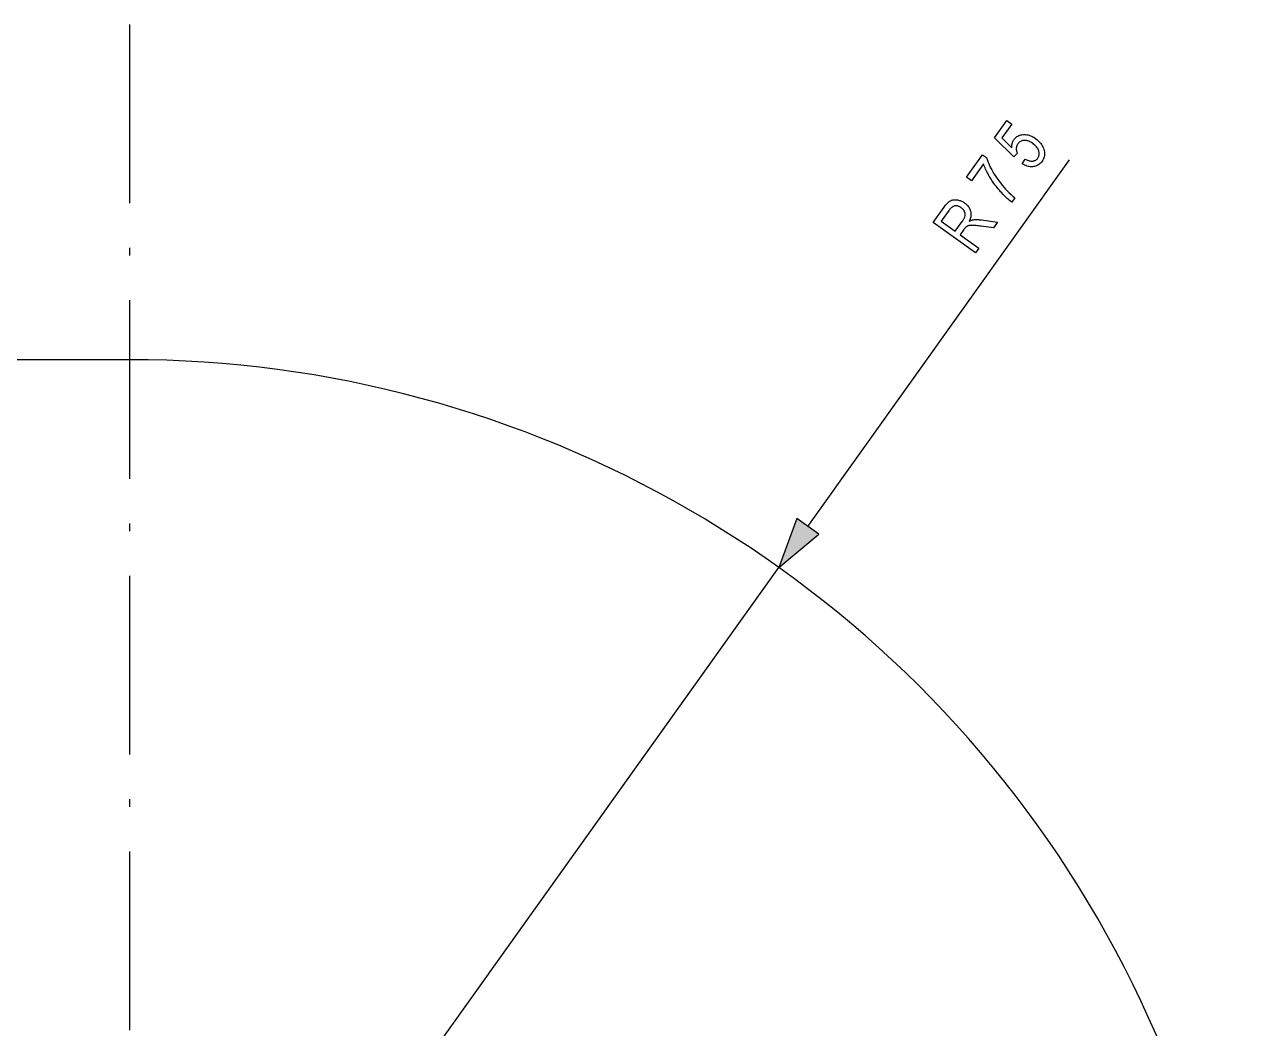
# Model space of a CAD drawing. Extents: x 3 to 298, y 8 to 204.
# Drawn here: x 153.9 to 236, y 135.1 to 202.5 of the extents above; entities that cross this region are included whole.
import ezdxf

# ---------------------------------------------------------------- set-up
doc = ezdxf.new("R2010")
doc.units = 0
doc.linetypes.add('DASHDOT', pattern=[18.5, 12, -3, 0.5, -3])
doc.layers.get('0').update_dxf_attribs({"linetype": 'CONTINUOUS'})

msp = doc.modelspace()

# ---------------------------------------------------------------- linework, layer by layer
at = {"color": 7, "linetype": 'DASHDOT'}
msp.add_line((161, 202.5), (161, 7.5), dxfattribs=at)
at = {"color": 7}
for p, q in [((206.510498, 168.81485), (224.059814, 193.422516)), ((161, 105), (204.547516, 166.062378))]:
    msp.add_line(p, q, dxfattribs=at)
at = {"color": 7, "ltscale": 0.25}
msp.add_line((161, 180), (151, 180), dxfattribs=at)
at = {"color": 7}
for points in [[(220.890015, 193.140137), (221.073776, 193.463608), (221.132431, 193.43367), (221.189575, 193.407471), (221.245193, 193.38504), (221.299286, 193.366348), (221.351883, 193.35141), (221.402939, 193.340225), (221.452484, 193.332794), (221.500519, 193.329102), (221.547028, 193.329178), (221.592026, 193.333008), (221.635223, 193.340042), (221.6763, 193.349777), (221.715302, 193.362213), (221.752213, 193.37735), (221.787018, 193.395172), (221.819733, 193.415695), (221.850357, 193.438904), (221.878876, 193.464828), (221.905304, 193.493439), (221.929642, 193.52475), (221.956482, 193.566345), (221.97876, 193.609482), (221.996475, 193.654175), (222.009644, 193.700409), (222.01825, 193.748199), (222.022308, 193.797531), (222.02182, 193.848419), (222.016754, 193.900848), (222.007141, 193.954819), (221.992981, 194.010345), (221.974121, 194.066132), (221.950394, 194.120941), (221.921829, 194.174744), (221.888428, 194.227539), (221.850159, 194.279343), (221.807053, 194.330139), (221.759094, 194.379944), (221.706299, 194.428741), (221.648651, 194.476532), (221.586151, 194.523346), (221.525467, 194.564453), (221.465485, 194.600769), (221.406204, 194.632263), (221.347626, 194.658966), (221.289764, 194.680832), (221.23259, 194.697891), (221.176132, 194.710144), (221.120361, 194.71759), (221.065308, 194.720215), (221.010956, 194.718018), (220.958099, 194.711502), (220.907593, 194.701126), (220.85939, 194.68689), (220.813507, 194.668808), (220.769958, 194.646866), (220.728729, 194.621063), (220.689835, 194.5914), (220.653244, 194.557892), (220.618988, 194.520538), (220.587051, 194.479309), (220.569321, 194.452911), (220.553284, 194.425797), (220.53894, 194.39798), (220.526306, 194.369446), (220.51535, 194.34021), (220.506088, 194.310257), (220.49852, 194.279602), (220.492645, 194.24823), (220.488464, 194.216156), (220.485977, 194.18338), (220.485245, 194.150299), (220.486343, 194.117371), (220.489273, 194.084564), (220.494019, 194.051895), (220.500595, 194.019363), (220.509003, 193.986969), (220.519226, 193.954712), (220.531281, 193.922577), (220.545166, 193.890579), (220.560867, 193.858719), (220.325424, 193.619019), (219.023956, 194.890289), (219.851532, 196.05072), (220.185852, 195.812286), (219.521851, 194.881226), (220.197601, 194.208694), (220.193466, 194.27478), (220.193268, 194.338806), (220.197006, 194.400803), (220.204681, 194.460754), (220.216309, 194.518646), (220.231857, 194.574493), (220.251343, 194.628311), (220.27478, 194.680084), (220.302139, 194.729797), (220.333435, 194.777466), (220.377258, 194.833618), (220.424973, 194.884674), (220.476593, 194.930634), (220.532104, 194.971497), (220.591522, 195.007248), (220.654831, 195.037903), (220.722046, 195.063477), (220.793167, 195.083939), (220.868195, 195.099304), (220.947113, 195.109589), (221.028168, 195.113892), (221.109619, 195.111389), (221.191452, 195.102066), (221.273682, 195.085938), (221.356293, 195.062988), (221.439301, 195.033203), (221.52269, 194.996628), (221.606476, 194.953217), (221.690628, 194.903015), (221.775192, 194.845978), (221.856033, 194.785065), (221.931396, 194.721497), (222.001266, 194.655319), (222.065659, 194.586517), (222.124573, 194.515076), (222.178009, 194.44101), (222.225952, 194.364288), (222.268417, 194.284973), (222.305405, 194.203003), (222.336914, 194.118423), (222.361618, 194.033157), (222.37825, 193.949188), (222.386795, 193.866486), (222.387238, 193.785065), (222.379608, 193.704926), (222.363876, 193.626068), (222.340073, 193.548492), (222.308167, 193.472198), (222.268173, 193.397202), (222.220093, 193.323471), (222.175415, 193.265274), (222.127853, 193.211975), (222.077423, 193.163559), (222.024109, 193.120041), (221.967926, 193.081421), (221.908875, 193.047684), (221.846954, 193.018845), (221.78215, 192.994904), (221.714478, 192.975861), (221.643921, 192.9617), (221.571594, 192.952942), (221.498596, 192.950104), (221.424911, 192.953156), (221.35054, 192.962143), (221.275482, 192.97702), (221.199753, 192.997833), (221.123337, 193.024536), (221.046234, 193.057159), (220.968475, 193.095703)], [(217.472992, 192.008316), (217.136719, 192.248138), (218.21521, 193.760391), (218.487335, 193.566315), (218.530197, 193.434937), (218.579529, 193.301422), (218.635315, 193.165741), (218.697586, 193.027893), (218.766327, 192.887909), (218.841522, 192.745789), (218.923203, 192.601501), (219.011353, 192.455048), (219.105988, 192.306458), (219.207062, 192.155731), (219.31282, 192.006165), (219.421432, 191.86116), (219.532883, 191.720673), (219.647202, 191.584732), (219.764359, 191.453308), (219.884384, 191.326447), (220.007248, 191.204102), (220.132965, 191.086273), (220.261536, 190.973007), (220.392975, 190.864258), (220.182251, 190.568817), (220.111099, 190.622864), (220.039032, 190.680634), (219.966034, 190.742142), (219.892136, 190.807373), (219.817322, 190.876358), (219.741577, 190.949066), (219.664917, 191.025513), (219.587357, 191.105682), (219.508881, 191.189575), (219.429474, 191.277222), (219.350647, 191.367203), (219.273849, 191.45816), (219.199097, 191.55011), (219.126404, 191.643021), (219.05574, 191.736908), (218.987122, 191.831787), (218.920563, 191.927628), (218.856049, 192.024445), (218.793564, 192.122238), (218.733124, 192.221008), (218.675201, 192.319641), (218.62027, 192.417023), (218.568314, 192.513184), (218.519348, 192.608063), (218.473343, 192.701721), (218.430328, 192.794128), (218.390305, 192.885269), (218.353256, 192.975189), (218.319183, 193.063843), (218.288101, 193.151245)], [(217.760712, 187.173309), (214.911133, 189.205536), (215.649994, 190.241562), (215.695877, 190.304214), (215.740936, 190.362335), (215.785156, 190.415894), (215.828537, 190.464935), (215.871094, 190.509445), (215.912811, 190.549408), (215.953705, 190.584824), (215.993774, 190.615707), (216.03299, 190.642059), (216.071396, 190.663864), (216.110046, 190.682098), (216.150009, 190.697708), (216.191315, 190.710693), (216.233948, 190.721069), (216.277893, 190.728821), (216.323181, 190.733948), (216.369812, 190.736481), (216.417755, 190.736374), (216.467026, 190.733643), (216.517624, 190.728302), (216.568771, 190.720245), (216.61969, 190.709351), (216.670395, 190.695633), (216.720856, 190.679077), (216.771088, 190.659698), (216.821106, 190.637497), (216.87088, 190.612457), (216.920441, 190.584595), (216.969772, 190.553909), (217.01886, 190.520386), (217.080978, 190.473557), (217.138245, 190.42511), (217.190659, 190.375046), (217.23822, 190.323364), (217.280945, 190.270081), (217.318817, 190.215164), (217.351837, 190.15863), (217.38002, 190.100494), (217.403351, 190.040741), (217.421829, 189.979355), (217.435349, 189.916687), (217.443771, 189.853043), (217.447098, 189.788422), (217.445343, 189.722839), (217.438477, 189.656281), (217.426544, 189.588745), (217.4095, 189.520248), (217.38736, 189.450775), (217.360138, 189.38031), (217.327835, 189.308899), (217.361526, 189.323212), (217.394379, 189.336273), (217.426392, 189.348053), (217.45755, 189.358551), (217.487854, 189.367798), (217.517319, 189.375748), (217.545929, 189.382446), (217.573685, 189.387848), (217.600601, 189.391998), (217.626678, 189.394882), (217.679138, 189.39859), (217.731888, 189.401123), (217.784897, 189.402466), (217.838165, 189.402634), (217.891708, 189.401596), (217.945526, 189.399384), (217.999603, 189.395966), (218.053955, 189.391388), (218.108551, 189.38559), (218.163437, 189.378632), (219.230118, 189.233704), (218.952866, 188.844955), (218.138214, 188.956757), (218.045746, 188.969482), (217.959091, 188.980743), (217.87825, 188.99054), (217.803207, 188.99884), (217.733978, 189.005676), (217.670563, 189.011047), (217.612961, 189.014923), (217.561157, 189.017334), (217.515182, 189.01828), (217.475006, 189.017731), (217.438553, 189.015961), (217.403778, 189.013168), (217.370636, 189.009369), (217.339172, 189.004578), (217.309357, 188.998779), (217.281204, 188.991974), (217.2547, 188.984146), (217.229874, 188.975327), (217.206696, 188.965485), (217.185165, 188.954651), (217.164398, 188.942322), (217.143478, 188.92804), (217.122406, 188.911743), (217.101196, 188.893494), (217.079834, 188.87326), (217.058319, 188.851044), (217.036652, 188.826874), (217.014847, 188.80072), (216.992889, 188.772583), (216.970795, 188.742462), (216.715714, 188.384796), (217.98111, 187.482361)], [(216.38916, 188.617691), (216.863251, 189.282471), (216.893036, 189.325333), (216.920258, 189.366852), (216.944946, 189.407013), (216.967087, 189.445831), (216.986679, 189.483276), (217.003723, 189.519394), (217.018219, 189.554169), (217.030167, 189.58757), (217.039581, 189.619629), (217.046432, 189.65033), (217.051086, 189.680328), (217.053864, 189.710266), (217.054764, 189.740112), (217.053802, 189.769882), (217.050964, 189.799591), (217.046265, 189.829224), (217.039688, 189.858765), (217.03125, 189.888245), (217.020935, 189.917664), (217.008743, 189.946991), (216.994781, 189.975891), (216.979141, 190.003998), (216.961823, 190.031311), (216.94281, 190.057831), (216.922119, 190.083557), (216.89975, 190.108475), (216.875702, 190.132599), (216.849976, 190.155945), (216.822556, 190.178482), (216.793472, 190.200226), (216.750336, 190.22908), (216.707245, 190.254089), (216.664215, 190.275253), (216.621216, 190.292572), (216.578262, 190.306046), (216.535355, 190.315674), (216.492493, 190.321472), (216.449677, 190.323425), (216.406906, 190.321518), (216.364166, 190.315765), (216.321823, 190.306), (216.280212, 190.292023), (216.239304, 190.273834), (216.199127, 190.251434), (216.159668, 190.224838), (216.120926, 190.194016), (216.082916, 190.158997), (216.045624, 190.119751), (216.009048, 190.076309), (215.973206, 190.028656), (215.446442, 189.290009)], [(205.772964, 169.34082), (204.547516, 166.062378), (207.248016, 168.288879)]]:
    msp.add_lwpolyline(points, close=True, dxfattribs=at)
msp.add_arc((161, 105), 75, 269.999997, 90.000003, dxfattribs=at)
msp.add_solid([(205.772964, 169.34082), (204.547516, 166.062378), (205.772964, 169.34082), (207.248016, 168.288879)], dxfattribs=at)

doc.saveas('drawing.dxf')
